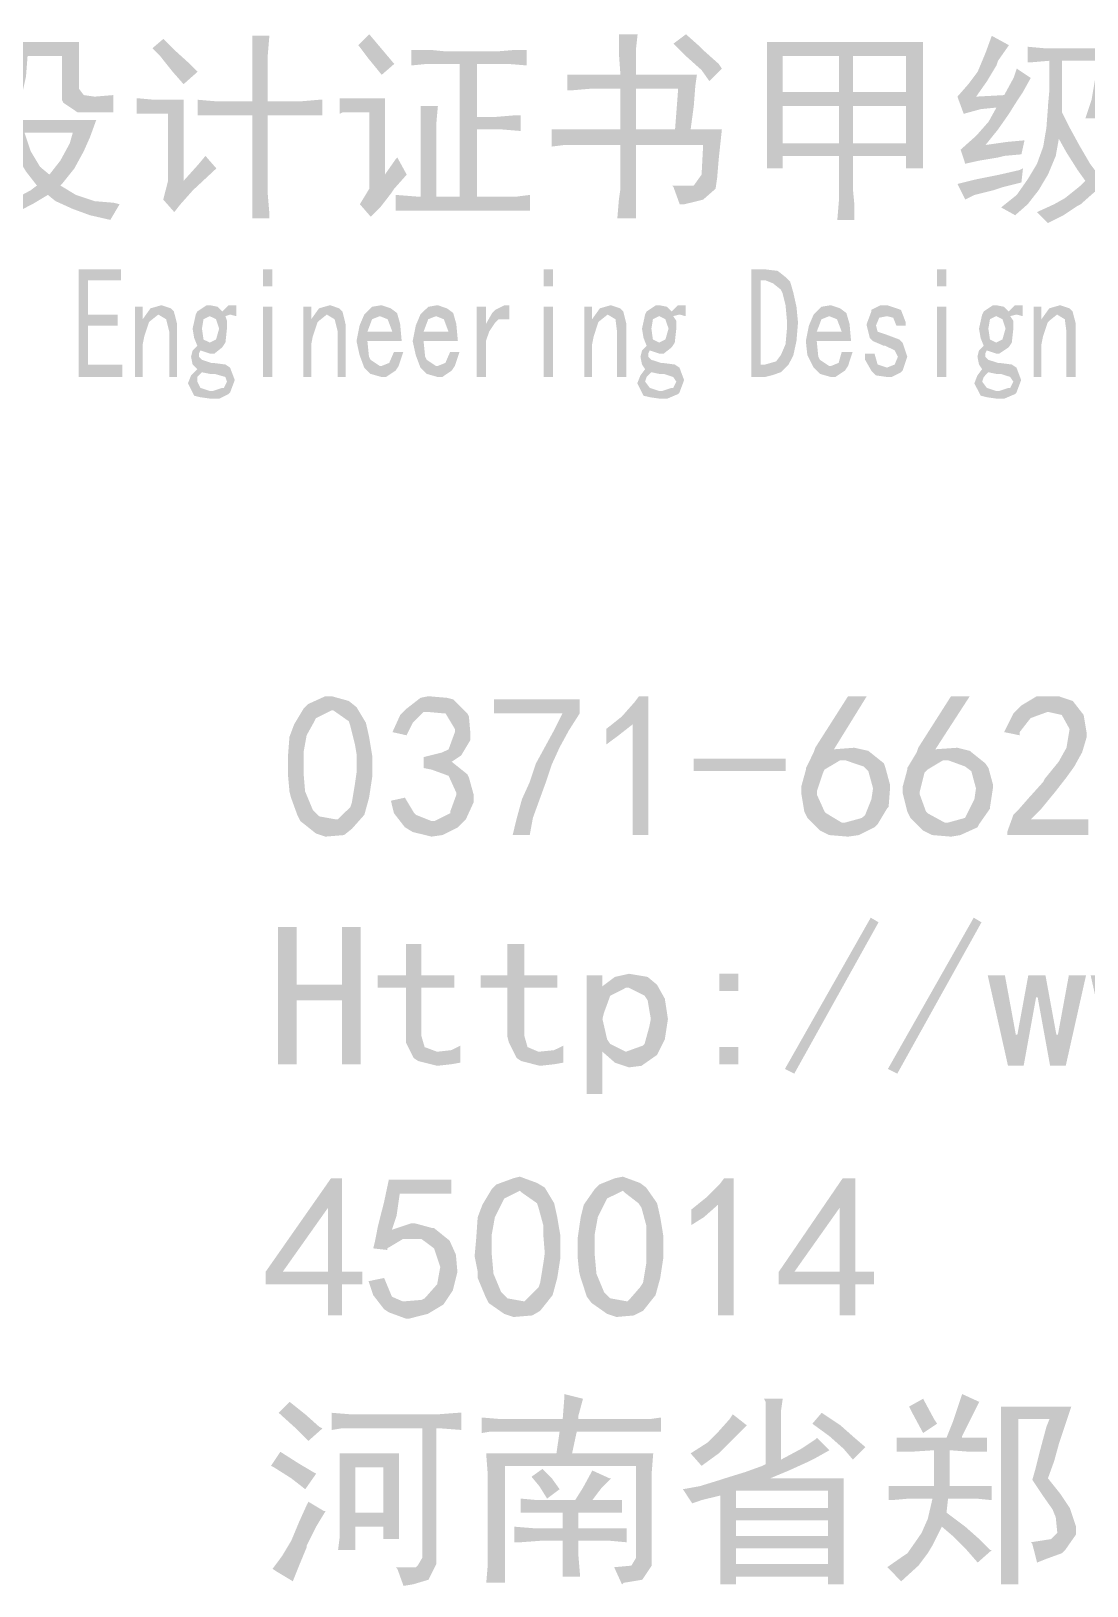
# Model space of a CAD drawing. Extents: x 290727 to 13733020, y 1731457 to 3643100.
# Drawn here: x 317375 to 318226, y 2195212 to 2196466 of the extents above; entities that cross this region are included whole.
import ezdxf
from ezdxf.enums import TextEntityAlignment as Align

# ---------------------------------------------------------------- set-up
doc = ezdxf.new("R2010")
doc.units = 0
doc.header["$LTSCALE"] = 10
doc.layers.get('0').update_dxf_attribs({"linetype": 'CONTINUOUS'})
doc.layers.add('-0 图签', color=7, linetype='CONTINUOUS')
doc.layers.add('-0 图签填写', color=4, linetype='CONTINUOUS')
doc.layers.get('0').off()
doc.styles.add('HNSJY', font='HNSJY-07', dxfattribs={"width": 0.8, "bigfont": 'HNSJY-HZ'})

# ---------------------------------------------------------------- blocks, each defined once
blk = doc.blocks.new('vhtemplate_标准图框_A2')
at = {"layer": '-0 图签'}
h = blk.add_hatch(color=256, dxfattribs=at)
h.paths.add_polyline_path([(529.707, 310.906), (530.612, 310.906), (530.612, 310.403), (529.707, 310.403)], flags=16)
h.paths.add_polyline_path([(529.556, 308.994), (529.48, 308.969), (529.48, 309.245), (529.782, 309.22), (530.034, 309.22), (530.034, 309.648), (529.832, 309.648), (529.53, 309.623), (529.405, 309.623), (529.405, 309.849), (530.965, 309.849), (530.965, 309.623), (530.663, 309.648), (530.285, 309.648), (530.285, 309.22), (530.713, 309.22), (530.889, 309.245), (530.889, 308.994), (530.285, 308.994), (530.285, 308.541), (530.587, 308.541), (530.889, 308.566), (531.09, 308.566), (531.09, 308.314), (530.789, 308.34), (529.732, 308.34), (529.405, 308.314), (529.228, 308.314), (529.228, 308.566), (529.53, 308.566), (529.732, 308.541), (530.034, 308.541), (530.034, 308.994)])
h.paths.add_polyline_path([(529.455, 310.931), (529.455, 311.133), (530.914, 311.133), (530.889, 310.806), (530.889, 310.302), (530.914, 310.177), (529.455, 310.177), (529.48, 310.478), (529.48, 310.629)])
h.paths.add_polyline_path([(532.147, 308.667), (532.223, 308.742), (532.449, 308.944), (532.323, 309.22), (532.273, 309.145), (532.047, 308.918), (532.047, 310.227), (531.342, 310.227), (531.342, 309.975), (531.468, 310), (531.795, 310), (531.795, 308.843), (531.694, 308.566), (531.896, 308.34), (531.946, 308.415)])
h.paths.add_polyline_path([(532.827, 310.327), (532.676, 310.101), (532.449, 309.9), (532.248, 310.051), (532.5, 310.277), (532.625, 310.529), (532.625, 310.554), (532.651, 310.881), (532.651, 311.108), (533.733, 311.108), (533.733, 310.353), (533.808, 310.252), (533.984, 310.227), (534.286, 310.252), (534.286, 309.975), (533.707, 309.975), (533.481, 310.126), (533.456, 310.177), (533.456, 310.881), (532.902, 310.881), (532.877, 310.554)])
h.paths.add_polyline_path([(535.771, 309.271), (535.645, 309.12), (535.418, 308.868), (535.418, 310.177), (534.94, 310.177), (534.664, 310.202), (534.664, 309.95), (535.167, 309.95), (535.167, 308.868), (535.091, 308.566), (535.268, 308.365), (535.368, 308.491), (535.569, 308.717), (535.947, 309.069)])
h.paths.add_polyline_path([(536.526, 308.264), (536.526, 309.925), (535.645, 309.925), (535.645, 310.177), (535.947, 310.151), (536.526, 310.151), (536.526, 311.208), (536.802, 311.208), (536.777, 310.906), (536.777, 310.151), (537.306, 310.151), (537.608, 310.177), (537.658, 310.177), (537.658, 309.925), (536.777, 309.925), (536.777, 308.642), (536.802, 308.34), (536.802, 308.264)])
h.paths.add_polyline_path([(529.354, 309.346), (529.228, 309.547), (529.077, 309.799), (528.901, 309.648), (529.002, 309.472), (529.153, 309.195)])
h.paths.add_polyline_path([(534.387, 308.491), (534.286, 308.516), (533.984, 308.541), (533.682, 308.642), (533.431, 308.793), (533.456, 308.818), (533.657, 309.069), (533.808, 309.346), (533.909, 309.573), (534.009, 309.849), (532.374, 309.849), (532.374, 309.648), (532.575, 309.648), (532.6, 309.598), (532.726, 309.271), (532.877, 309.019), (533.053, 308.793), (532.953, 308.717), (532.676, 308.566), (532.424, 308.465), (532.122, 308.39), (532.323, 308.214), (532.55, 308.289), (532.827, 308.415), (532.978, 308.491), (533.229, 308.642), (533.355, 308.541), (533.632, 308.415), (533.909, 308.314), (534.236, 308.239)])
h.paths.add_polyline_path([(533.431, 309.195), (533.254, 308.969), (533.104, 309.095), (532.953, 309.346), (532.852, 309.648), (533.632, 309.648), (533.582, 309.472)], flags=16)
h.paths.add_polyline_path([(528.474, 309.749), (528.323, 309.497), (528.222, 309.321), (528.021, 309.095), (528.222, 308.868), (528.323, 308.994), (528.624, 309.547), (528.624, 308.566), (528.599, 308.214), (528.876, 308.214), (528.851, 308.365), (528.851, 310.101), (529.228, 310.101), (529.228, 310.327), (528.851, 310.327), (528.851, 310.957), (529.077, 310.982), (529.254, 310.982), (529.228, 311.007), (529.077, 311.284), (528.926, 311.208), (528.599, 311.133), (528.398, 311.082), (528.096, 311.057), (528.197, 310.831), (528.323, 310.856), (528.624, 310.906), (528.624, 310.327), (528.121, 310.327), (528.121, 310.101), (528.599, 310.101), (528.574, 310.076)])
h.paths.add_polyline_path([(531.82, 310.78), (532.021, 310.529), (532.248, 310.705), (532.147, 310.806), (531.921, 311.057), (531.745, 311.233), (531.569, 311.057), (531.619, 311.007)])
h.paths.add_polyline_path([(535.242, 310.629), (535.418, 310.428), (535.645, 310.629), (535.519, 310.755), (535.268, 310.982), (535.091, 311.158), (534.915, 311.007), (535.041, 310.881)])
h.paths.add_polyline_path([(526.913, 310.959), (527.215, 310.984)])
h.paths.add_polyline_path([(526.913, 310.957), (525.58, 310.957), (525.278, 310.982), (525.001, 310.982), (525.001, 310.73), (526.083, 310.73), (526.083, 308.692), (525.026, 308.692), (524.724, 308.717), (524.724, 308.44), (524.9, 308.465), (527.442, 308.465), (527.744, 308.44), (527.744, 308.717), (527.542, 308.692), (526.36, 308.692), (526.36, 310.73), (527.467, 310.73), (527.467, 310.982), (527.215, 310.982)])
h = blk.add_hatch(color=256, dxfattribs=at)
h.paths.add_polyline_path([(538.816, 310.755), (538.413, 311.233), (538.237, 311.057), (538.388, 310.856), (538.614, 310.579)])
h.paths.add_polyline_path([(538.816, 308.742), (539.017, 308.969), (538.866, 309.245), (538.841, 309.22), (538.665, 308.969), (538.665, 310.202), (537.935, 310.202), (537.935, 309.95), (537.985, 309.975), (538.413, 309.975), (538.413, 308.742), (538.262, 308.491), (538.438, 308.289), (538.589, 308.44), (538.765, 308.667)])
h.paths.add_polyline_path([(540.149, 309.698), (540.552, 309.698), (540.854, 309.673), (540.854, 309.925), (540.753, 309.925), (540.451, 309.9), (540.149, 309.9), (540.149, 310.755), (540.652, 310.755), (540.954, 310.73), (540.954, 310.982), (540.778, 310.982), (540.476, 310.957), (539.646, 310.957), (539.394, 310.982), (539.092, 310.982), (539.092, 310.73), (539.344, 310.755), (539.872, 310.755), (539.872, 308.616), (539.495, 308.616), (539.495, 309.799), (539.52, 310.076), (539.243, 310.076), (539.243, 308.616), (539.168, 308.616), (538.841, 308.642), (538.841, 308.39), (541.005, 308.39), (541.005, 308.642), (540.803, 308.616), (540.149, 308.616)])
h = blk.add_hatch(color=256, dxfattribs=at)
h.paths.add_polyline_path([(543.395, 310.353), (542.716, 310.353), (542.716, 309.698), (543.345, 309.698)], flags=16)
h.paths.add_polyline_path([(542.464, 310.579), (541.609, 310.579), (541.609, 310.327), (541.659, 310.327), (541.961, 310.353), (542.464, 310.353), (542.464, 309.698), (541.357, 309.698), (541.357, 309.422), (541.558, 309.447), (542.464, 309.447), (542.464, 308.742), (542.439, 308.566), (542.414, 308.264), (542.716, 308.264), (542.716, 309.447), (543.798, 309.447), (543.773, 308.969), (543.647, 308.793), (543.295, 308.793), (543.32, 308.767), (543.42, 308.491), (543.496, 308.491), (543.798, 308.566), (543.999, 308.742), (544.024, 308.918), (544.049, 309.22), (544.1, 309.698), (543.596, 309.698), (543.647, 310.076), (543.672, 310.403), (543.697, 310.579), (542.716, 310.579), (542.716, 311.007), (542.741, 311.233), (542.439, 311.233), (542.439, 310.931)])
h.paths.add_polyline_path([(543.898, 310.478), (544.1, 310.68), (544.049, 310.755), (543.823, 310.957), (543.747, 311.032), (543.521, 311.233), (543.32, 311.082), (543.521, 310.881), (543.773, 310.655)], flags=17)
h = blk.add_hatch(color=256, dxfattribs=at)
h.paths.add_polyline_path([(546.213, 310.302), (547.069, 310.302), (547.069, 310.881), (546.213, 310.881)], flags=16)
h.paths.add_polyline_path([(546.213, 309.472), (547.069, 309.472), (547.069, 310.076), (546.213, 310.076)], flags=16)
h.paths.add_polyline_path([(545.987, 310.076), (545.081, 310.076), (545.081, 309.472), (545.987, 309.472)], flags=16)
h.paths.add_polyline_path([(545.987, 310.881), (545.081, 310.881), (545.081, 310.302), (545.987, 310.302)], flags=16)
h.paths.add_polyline_path([(544.829, 311.108), (544.829, 309.069), (545.081, 309.069), (545.081, 309.271), (545.987, 309.271), (545.987, 308.541), (545.962, 308.239), (546.239, 308.239), (546.239, 308.465), (546.213, 308.742), (546.213, 309.271), (547.069, 309.271), (547.069, 309.069), (547.346, 309.069), (547.346, 311.108)])
h = blk.add_hatch(color=256, dxfattribs=at)
h.paths.add_polyline_path([(548.956, 309.069), (548.906, 309.044), (548.579, 308.969), (548.201, 308.893), (547.899, 308.818), (548.025, 308.566), (548.176, 308.642), (548.478, 308.717), (548.629, 308.767), (548.931, 308.843)])
h.paths.add_polyline_path([(550.038, 309.145), (549.862, 309.447), (549.711, 309.724), (549.585, 309.975), (549.585, 310.806), (550.189, 310.806), (550.189, 310.78), (550.114, 310.478), (550.063, 310.177), (549.963, 309.875), (550.441, 309.875), (550.365, 309.598), (550.24, 309.296), (550.114, 309.044)], flags=16)
h.paths.add_polyline_path([(548.654, 310.252), (548.201, 310.227), (548.377, 310.478), (548.528, 310.73), (548.554, 310.806), (548.73, 311.057), (548.453, 311.208), (548.352, 310.931), (548.226, 310.629), (548.075, 310.428), (547.899, 310.227), (548, 309.95), (548.277, 310.026), (548.528, 310.051), (548.403, 309.824), (548.226, 309.623), (548.176, 309.573), (547.95, 309.371), (548.025, 309.145), (548.252, 309.195), (548.554, 309.245), (548.654, 309.271), (548.931, 309.296), (548.981, 309.522), (548.705, 309.497), (548.352, 309.447), (548.554, 309.698), (548.73, 309.95), (548.856, 310.151), (548.956, 310.302), (549.082, 310.529), (548.856, 310.68), (548.805, 310.529)])
h.paths.add_polyline_path([(549.359, 308.969), (549.485, 309.271), (549.535, 309.547), (549.661, 309.321), (549.837, 309.044), (549.963, 308.868), (549.887, 308.793), (549.636, 308.591), (549.459, 308.491), (549.183, 308.365), (549.359, 308.189), (549.61, 308.314), (549.837, 308.465), (549.887, 308.491), (550.114, 308.692), (550.24, 308.541), (550.491, 308.34), (550.743, 308.189), (550.919, 308.415), (550.818, 308.465), (550.567, 308.616), (550.516, 308.667), (550.265, 308.843), (550.567, 309.447), (550.567, 309.497), (550.642, 309.774), (550.718, 310.101), (550.265, 310.101), (550.34, 310.428), (550.416, 310.73), (550.491, 311.007), (549.308, 311.007), (549.032, 311.032), (549.032, 310.78), (549.082, 310.78), (549.384, 310.806), (549.384, 310.353), (549.359, 310.076), (549.359, 310.051), (549.334, 309.724), (549.283, 309.422), (549.183, 309.145), (549.032, 308.893), (548.856, 308.642), (548.604, 308.44), (548.83, 308.314), (549.032, 308.491), (549.208, 308.717)])
h = blk.add_hatch(color=256, dxfattribs=at)
h.paths.add_polyline_path([(539.616, 306.636), (539.49, 306.686), (539.364, 306.636), (539.289, 306.435), (539.691, 306.435)], flags=16)
h.paths.add_polyline_path([(538.71, 306.636), (538.584, 306.686), (538.458, 306.636), (538.383, 306.435), (538.785, 306.435)], flags=16)
h.paths.add_polyline_path([(533.878, 306.535), (534.356, 306.535), (534.356, 306.712), (533.878, 306.712), (533.878, 307.265), (534.407, 307.265), (534.407, 307.441), (533.727, 307.441), (533.727, 305.705), (534.432, 305.705), (534.432, 305.906), (533.878, 305.906)])
h.paths.add_polyline_path([(536.697, 306.837), (536.848, 306.837), (536.848, 305.705), (536.697, 305.705)])
h.paths.add_polyline_path([(536.697, 307.441), (536.848, 307.441), (536.848, 307.165), (536.697, 307.165)])
h.paths.add_polyline_path([(540.144, 306.837), (540.144, 305.705), (540.295, 305.705), (540.295, 306.284), (540.346, 306.435), (540.446, 306.586), (540.497, 306.636), (540.673, 306.636), (540.673, 306.863), (540.597, 306.863), (540.446, 306.787), (540.396, 306.737), (540.295, 306.561), (540.295, 306.837)])
h.paths.add_polyline_path([(541.226, 306.837), (541.377, 306.837), (541.377, 305.705), (541.226, 305.705)])
h.paths.add_polyline_path([(541.226, 307.441), (541.377, 307.441), (541.377, 307.165), (541.226, 307.165)])
h.paths.add_polyline_path([(535.942, 306.636), (535.992, 306.485), (535.942, 306.309), (535.841, 306.259), (535.74, 306.309), (535.715, 306.485), (535.74, 306.636), (535.841, 306.686)], flags=16)
h.paths.add_polyline_path([(543.189, 306.636), (543.24, 306.485), (543.189, 306.309), (543.089, 306.259), (542.988, 306.309), (542.963, 306.485), (542.988, 306.636), (543.089, 306.686)], flags=16)
h.paths.add_polyline_path([(534.86, 306.586), (534.885, 306.611), (535.011, 306.712), (535.137, 306.636), (535.187, 306.435), (535.187, 305.705), (535.313, 305.705), (535.313, 306.561), (535.262, 306.762), (535.212, 306.812), (535.061, 306.863), (534.885, 306.812), (534.759, 306.636), (534.759, 306.837), (534.633, 306.837), (534.633, 305.705), (534.759, 305.705), (534.759, 306.233), (534.784, 306.359)])
h.paths.add_polyline_path([(536.118, 305.63), (536.068, 305.529), (536.042, 305.529), (535.891, 305.479), (535.841, 305.479), (535.69, 305.529), (535.64, 305.63), (535.64, 305.705), (535.715, 305.781), (535.841, 305.755), (535.917, 305.755), (536.093, 305.705)], flags=16)
h.paths.add_polyline_path([(535.564, 306.133), (535.64, 306.208), (535.589, 306.334), (535.564, 306.485), (535.615, 306.712), (535.64, 306.762), (535.791, 306.863), (535.841, 306.863), (535.967, 306.837), (536.042, 306.762), (536.143, 306.863), (536.269, 306.863), (536.269, 306.686), (536.168, 306.712), (536.093, 306.686), (536.118, 306.611), (536.118, 306.485), (536.093, 306.259), (536.042, 306.183), (535.917, 306.083), (535.841, 306.083), (535.69, 306.133), (535.665, 306.083), (535.665, 306.032), (535.715, 305.982), (535.866, 305.932), (535.891, 305.932), (536.093, 305.906), (536.168, 305.856), (536.244, 305.655), (536.168, 305.453), (536.143, 305.428), (535.992, 305.353), (535.866, 305.353), (535.69, 305.378), (535.589, 305.403), (535.489, 305.604), (535.539, 305.73), (535.64, 305.831), (535.564, 305.906), (535.539, 306.032)])
h.paths.add_polyline_path([(537.578, 306.586), (537.603, 306.611), (537.728, 306.712), (537.854, 306.636), (537.905, 306.435), (537.905, 305.705), (538.03, 305.705), (538.03, 306.561), (537.98, 306.762), (537.93, 306.812), (537.779, 306.863), (537.603, 306.812), (537.477, 306.636), (537.477, 306.837), (537.351, 306.837), (537.351, 305.705), (537.477, 305.705), (537.477, 306.233), (537.502, 306.359)])
h.paths.add_polyline_path([(538.685, 305.705), (538.836, 305.806), (538.886, 305.881), (538.962, 306.108), (538.811, 306.108), (538.735, 305.932), (538.609, 305.881), (538.584, 305.881), (538.433, 305.982), (538.408, 306.032), (538.383, 306.284), (538.936, 306.284), (538.911, 306.561), (538.861, 306.737), (538.76, 306.812), (538.609, 306.863), (538.458, 306.837), (538.332, 306.712), (538.257, 306.535), (538.207, 306.284), (538.257, 306.057), (538.332, 305.856), (538.433, 305.755), (538.609, 305.705)])
h.paths.add_polyline_path([(539.591, 305.705), (539.742, 305.806), (539.792, 305.881), (539.868, 306.108), (539.717, 306.108), (539.641, 305.932), (539.515, 305.881), (539.49, 305.881), (539.339, 305.982), (539.314, 306.032), (539.289, 306.284), (539.842, 306.284), (539.817, 306.561), (539.767, 306.737), (539.666, 306.812), (539.515, 306.863), (539.364, 306.837), (539.238, 306.712), (539.163, 306.535), (539.113, 306.284), (539.163, 306.057), (539.238, 305.856), (539.339, 305.755), (539.515, 305.705)])
h.paths.add_polyline_path([(542.107, 306.586), (542.132, 306.611), (542.258, 306.712), (542.384, 306.636), (542.409, 306.435), (542.409, 305.705), (542.56, 305.705), (542.56, 306.561), (542.51, 306.762), (542.459, 306.812), (542.308, 306.863), (542.132, 306.812), (542.007, 306.636), (542.007, 306.837), (541.881, 306.837), (541.881, 305.705), (542.007, 305.705), (542.007, 306.233), (542.032, 306.359)])
h.paths.add_polyline_path([(542.862, 305.63), (542.887, 305.705), (542.963, 305.781), (543.089, 305.755), (543.164, 305.755), (543.315, 305.705), (543.365, 305.63), (543.315, 305.529), (543.29, 305.529), (543.139, 305.479), (543.089, 305.479), (542.938, 305.529)], flags=16)
h.paths.add_polyline_path([(542.837, 306.334), (542.812, 306.485), (542.862, 306.712), (542.887, 306.762), (543.038, 306.863), (543.089, 306.863), (543.214, 306.837), (543.29, 306.762), (543.391, 306.863), (543.516, 306.863), (543.516, 306.686), (543.416, 306.712), (543.315, 306.686), (543.365, 306.611), (543.365, 306.485), (543.34, 306.259), (543.29, 306.183), (543.164, 306.083), (543.089, 306.083), (542.938, 306.133), (542.912, 306.083), (542.912, 306.032), (542.963, 305.982), (543.114, 305.932), (543.139, 305.932), (543.34, 305.906), (543.416, 305.856), (543.491, 305.655), (543.416, 305.453), (543.391, 305.428), (543.214, 305.353), (543.114, 305.353), (542.938, 305.378), (542.837, 305.403), (542.736, 305.604), (542.787, 305.73), (542.862, 305.831), (542.812, 305.906), (542.787, 306.032), (542.812, 306.133), (542.887, 306.208)])
h = blk.add_hatch(color=256, dxfattribs=at)
h.paths.add_polyline_path([(545.957, 306.636), (545.832, 306.686), (545.706, 306.636), (545.63, 306.435), (546.033, 306.435)], flags=16)
h.paths.add_polyline_path([(545.328, 306.586), (545.303, 306.837), (545.253, 307.064), (545.202, 307.24), (545.127, 307.316), (545.001, 307.416), (544.8, 307.441), (544.573, 307.441), (544.573, 305.705), (544.8, 305.705), (544.9, 305.73), (545.051, 305.781), (545.177, 305.906), (545.253, 306.057), (545.303, 306.284)])
h.paths.add_polyline_path([(547.568, 306.837), (547.719, 306.837), (547.719, 305.705), (547.568, 305.705)])
h.paths.add_polyline_path([(547.568, 307.441), (547.719, 307.441), (547.719, 307.165), (547.568, 307.165)])
h.paths.add_polyline_path([(548.625, 306.636), (548.675, 306.485), (548.625, 306.309), (548.524, 306.259), (548.424, 306.309), (548.398, 306.485), (548.424, 306.636), (548.524, 306.686)], flags=16)
h.paths.add_polyline_path([(544.724, 307.265), (544.8, 307.265), (544.926, 307.215), (545.051, 307.114), (545.077, 307.064), (545.127, 306.863), (545.152, 306.586), (545.152, 306.51), (545.127, 306.233), (545.051, 306.057), (544.976, 305.957), (544.8, 305.906), (544.724, 305.906)], flags=16)
h.paths.add_polyline_path([(545.932, 305.705), (546.083, 305.806), (546.134, 305.881), (546.209, 306.108), (546.033, 306.108), (545.983, 305.932), (545.857, 305.881), (545.832, 305.881), (545.681, 305.982), (545.655, 306.032), (545.63, 306.284), (546.184, 306.284), (546.159, 306.561), (546.108, 306.737), (546.008, 306.812), (545.857, 306.863), (545.706, 306.837), (545.58, 306.712), (545.504, 306.535), (545.454, 306.284), (545.479, 306.057), (545.58, 305.856), (545.681, 305.755), (545.857, 305.705)])
h.paths.add_polyline_path([(546.41, 306.083), (546.561, 306.083), (546.612, 305.906), (546.763, 305.856), (546.888, 305.906), (546.939, 306.032), (546.888, 306.133), (546.737, 306.208), (546.712, 306.208), (546.536, 306.284), (546.486, 306.334), (546.436, 306.535), (546.436, 306.561), (546.511, 306.762), (546.511, 306.787), (546.662, 306.863), (546.763, 306.863), (546.989, 306.787), (547.065, 306.586), (547.065, 306.535), (546.914, 306.535), (546.863, 306.661), (546.763, 306.686), (546.637, 306.661), (546.586, 306.535), (546.612, 306.435), (546.763, 306.384), (546.964, 306.309), (547.014, 306.259), (547.09, 306.032), (547.014, 305.806), (546.989, 305.781), (546.838, 305.705), (546.763, 305.705), (546.586, 305.73), (546.511, 305.806), (546.41, 305.982)])
h.paths.add_polyline_path([(548.298, 305.63), (548.323, 305.705), (548.398, 305.781), (548.524, 305.755), (548.6, 305.755), (548.751, 305.705), (548.801, 305.63), (548.751, 305.529), (548.725, 305.529), (548.575, 305.479), (548.524, 305.479), (548.373, 305.529)], flags=16)
h.paths.add_polyline_path([(548.273, 306.334), (548.247, 306.485), (548.298, 306.712), (548.323, 306.762), (548.474, 306.863), (548.524, 306.863), (548.65, 306.837), (548.725, 306.762), (548.826, 306.863), (548.952, 306.863), (548.952, 306.686), (548.851, 306.712), (548.751, 306.686), (548.801, 306.611), (548.801, 306.485), (548.776, 306.259), (548.725, 306.183), (548.575, 306.083), (548.524, 306.083), (548.373, 306.133), (548.348, 306.083), (548.348, 306.032), (548.398, 305.982), (548.549, 305.932), (548.575, 305.932), (548.776, 305.906), (548.851, 305.856), (548.927, 305.655), (548.851, 305.453), (548.826, 305.428), (548.65, 305.353), (548.549, 305.353), (548.373, 305.378), (548.273, 305.403), (548.172, 305.604), (548.222, 305.73), (548.298, 305.831), (548.247, 305.906), (548.222, 306.032), (548.247, 306.133), (548.323, 306.208)])
h.paths.add_polyline_path([(549.355, 306.586), (549.38, 306.611), (549.506, 306.712), (549.631, 306.636), (549.657, 306.435), (549.657, 305.705), (549.808, 305.705), (549.808, 306.561), (549.757, 306.762), (549.707, 306.812), (549.556, 306.863), (549.38, 306.812), (549.254, 306.636), (549.254, 306.837), (549.128, 306.837), (549.128, 305.705), (549.254, 305.705), (549.254, 306.233), (549.279, 306.359)])
h = blk.add_hatch(color=256, dxfattribs=at)
h.paths.add_polyline_path([(552.325, 300.202), (552.602, 300.303), (552.904, 300.253), (553.03, 300.026), (552.929, 299.724), (552.904, 299.724), (552.627, 299.623), (552.602, 299.623), (552.351, 299.724), (552.25, 299.976)], flags=16)
h.paths.add_polyline_path([(537.353, 299.321), (537.353, 299.649), (537.403, 299.925), (537.529, 300.152), (537.554, 300.202), (537.806, 300.328), (537.831, 300.328), (538.082, 300.152), (538.108, 300.076), (538.183, 299.774), (538.208, 299.623), (538.208, 299.321), (538.183, 299.145), (538.133, 298.843), (538.108, 298.768), (537.906, 298.567), (537.881, 298.567), (537.604, 298.617), (537.504, 298.718), (537.378, 299.02)], flags=16)
h.paths.add_polyline_path([(537.126, 299.9), (537.202, 300.102), (537.353, 300.353), (537.428, 300.429), (537.705, 300.555), (537.806, 300.555), (538.082, 300.479), (538.208, 300.378), (538.359, 300.127), (538.41, 299.9), (538.46, 299.598), (538.46, 299.246), (538.41, 298.919), (538.334, 298.642), (538.133, 298.416), (538.007, 298.315), (537.705, 298.29), (537.554, 298.34), (537.302, 298.541), (537.252, 298.642), (537.151, 298.919), (537.126, 299.02), (537.101, 299.296), (537.101, 299.573)])
h.paths.add_polyline_path([(539.693, 299.271), (539.819, 298.994), (539.819, 298.969), (539.718, 298.692), (539.718, 298.667), (539.466, 298.541), (539.416, 298.541), (539.164, 298.642), (539.139, 298.667), (538.988, 298.919), (538.762, 298.869), (538.812, 298.667), (538.988, 298.441), (539.114, 298.365), (539.416, 298.29), (539.592, 298.315), (539.844, 298.441), (539.97, 298.567), (540.096, 298.843), (540.096, 298.969), (540.02, 299.246), (539.995, 299.296), (539.743, 299.498), (539.894, 299.598), (540.045, 299.85), (540.045, 299.951), (540.02, 300.227), (539.995, 300.278), (539.768, 300.504), (539.668, 300.529), (539.366, 300.555), (539.24, 300.529), (539.013, 300.353), (538.913, 300.253), (538.787, 299.976), (539.013, 299.925), (539.114, 300.127), (539.29, 300.303), (539.341, 300.303), (539.617, 300.278), (539.643, 300.278), (539.794, 300.026), (539.794, 299.976), (539.693, 299.699), (539.592, 299.649), (539.29, 299.573), (539.29, 299.397), (539.416, 299.372)])
h.paths.add_polyline_path([(540.725, 298.315), (541.001, 298.315), (541.052, 298.592), (541.253, 299.145), (541.354, 299.447), (541.48, 299.724), (541.631, 300.001), (541.807, 300.278), (541.807, 300.504), (540.423, 300.504), (540.423, 300.278), (541.53, 300.278), (541.404, 300.026), (541.102, 299.472), (541.001, 299.17), (540.876, 298.894), (540.8, 298.617)])
h.paths.add_polyline_path([(542.234, 299.774), (542.436, 299.925), (542.662, 300.102), (542.662, 298.315), (542.914, 298.315), (542.914, 300.555), (542.763, 300.555), (542.687, 300.454), (542.486, 300.227), (542.234, 300.026)])
h.paths.add_polyline_path([(543.644, 299.548), (545.128, 299.548), (545.128, 299.347), (543.644, 299.347)])
h.paths.add_polyline_path([(546.538, 299.07), (546.512, 298.894), (546.412, 298.642), (546.361, 298.592), (546.085, 298.516), (546.034, 298.516), (545.783, 298.667), (545.757, 298.692), (545.632, 298.969), (545.632, 299.02), (545.732, 299.321), (545.757, 299.372), (546.009, 299.523), (546.085, 299.523), (546.387, 299.422), (546.462, 299.347)], flags=16)
h.paths.add_polyline_path([(545.38, 299.095), (545.38, 298.994), (545.43, 298.692), (545.481, 298.592), (545.682, 298.39), (545.833, 298.315), (546.135, 298.29), (546.311, 298.315), (546.563, 298.441), (546.613, 298.491), (546.764, 298.743), (546.789, 298.768), (546.814, 299.095), (546.814, 299.12), (546.739, 299.397), (546.714, 299.472), (546.462, 299.674), (546.236, 299.724), (545.908, 299.699), (546.437, 300.555), (546.135, 300.555), (545.606, 299.724), (545.581, 299.649), (545.456, 299.397), (545.456, 299.372)])
h.paths.add_polyline_path([(548.198, 299.07), (548.173, 298.894), (548.022, 298.592), (547.745, 298.516), (547.695, 298.516), (547.418, 298.667), (547.393, 298.692), (547.292, 298.969), (547.292, 299.02), (547.368, 299.321), (547.418, 299.372), (547.67, 299.523), (547.745, 299.523), (548.022, 299.422), (548.123, 299.347)], flags=16)
h.paths.add_polyline_path([(547.091, 299.372), (547.016, 299.095), (547.016, 298.994), (547.091, 298.692), (547.142, 298.592), (547.343, 298.39), (547.494, 298.315), (547.796, 298.29), (547.947, 298.315), (548.224, 298.441), (548.249, 298.491), (548.425, 298.743), (548.425, 298.768), (548.475, 299.095), (548.475, 299.12), (548.4, 299.397), (548.349, 299.472), (548.098, 299.674), (547.896, 299.724), (547.544, 299.699), (548.098, 300.555), (547.796, 300.555), (547.267, 299.724), (547.242, 299.649), (547.091, 299.397)])
h.paths.add_polyline_path([(549.28, 299.17), (549.054, 298.919), (548.878, 298.718), (548.802, 298.642), (548.702, 298.365), (548.702, 298.315), (550.01, 298.315), (550.01, 298.567), (549.079, 298.567), (549.255, 298.743), (549.482, 299.02), (549.658, 299.246), (549.784, 299.422), (549.91, 299.649), (549.985, 299.9), (549.985, 299.951), (549.935, 300.253), (549.759, 300.479), (549.532, 300.555), (549.18, 300.555), (548.928, 300.404), (548.802, 300.278), (548.651, 299.976), (548.903, 299.925), (548.903, 299.976), (549.079, 300.202), (549.356, 300.303), (549.582, 300.253), (549.708, 300.026), (549.658, 299.724), (549.532, 299.498), (549.306, 299.221)])
h.paths.add_polyline_path([(551.193, 299.498), (550.966, 299.221), (550.941, 299.17), (550.715, 298.919), (550.539, 298.718), (550.463, 298.642), (550.363, 298.365), (550.363, 298.315), (551.671, 298.315), (551.671, 298.567), (550.74, 298.567), (550.891, 298.743), (551.117, 299.02), (551.294, 299.246), (551.419, 299.422), (551.545, 299.649), (551.646, 299.9), (551.646, 299.951), (551.596, 300.253), (551.394, 300.479), (551.193, 300.555), (550.841, 300.555), (550.589, 300.404), (550.438, 300.278), (550.312, 299.976), (550.539, 299.925), (550.564, 299.976), (550.74, 300.202), (550.992, 300.303), (551.243, 300.253), (551.369, 300.026), (551.294, 299.724)])
h.paths.add_polyline_path([(552.275, 298.692), (552.225, 298.969), (552.325, 299.221), (552.602, 299.347), (552.627, 299.347), (552.904, 299.271), (552.929, 299.271), (553.08, 299.02), (553.03, 298.743), (553.03, 298.718), (552.803, 298.567), (552.778, 298.541), (552.476, 298.567)], flags=16)
h.paths.add_polyline_path([(551.948, 298.944), (552.023, 299.246), (552.023, 299.271), (552.225, 299.472), (552.275, 299.498), (552.074, 299.699), (552.023, 299.951), (552.074, 300.202), (552.2, 300.378), (552.401, 300.529), (552.627, 300.555), (552.854, 300.529), (553.08, 300.404), (553.256, 300.177), (553.256, 299.8), (553.08, 299.573), (552.929, 299.498), (553.206, 299.347), (553.256, 299.296), (553.332, 298.994), (553.332, 298.944), (553.282, 298.642), (553.156, 298.441), (552.954, 298.34), (552.678, 298.29), (552.652, 298.29), (552.351, 298.34), (552.325, 298.34), (552.099, 298.466), (551.973, 298.692)])
h.paths.add_polyline_path([(554.263, 299.221), (554.238, 299.17), (554.037, 298.919), (553.76, 298.642), (553.659, 298.365), (553.659, 298.315), (554.968, 298.315), (554.968, 298.567), (554.037, 298.567), (554.213, 298.743), (554.439, 299.02), (554.615, 299.246), (554.741, 299.422), (554.867, 299.649), (554.942, 299.9), (554.942, 299.951), (554.892, 300.253), (554.716, 300.479), (554.489, 300.555), (554.162, 300.555), (553.886, 300.404), (553.76, 300.278), (553.609, 299.976), (553.86, 299.925), (553.86, 299.976), (554.062, 300.202), (554.313, 300.303), (554.54, 300.253), (554.666, 300.026), (554.615, 299.724), (554.489, 299.498)])
h.paths.add_polyline_path([(556.301, 298.818), (556.125, 298.592), (556.05, 298.567), (555.748, 298.541), (555.597, 298.642), (555.446, 298.919), (555.219, 298.869), (555.295, 298.642), (555.471, 298.416), (555.546, 298.365), (555.823, 298.29), (555.873, 298.29), (556.175, 298.34), (556.427, 298.491), (556.578, 298.743), (556.628, 299.02), (556.603, 299.296), (556.503, 299.548), (556.276, 299.724), (556.251, 299.749), (555.949, 299.8), (555.899, 299.8), (555.597, 299.724), (555.647, 299.925), (555.723, 300.278), (556.553, 300.278), (556.553, 300.504), (555.521, 300.504), (555.446, 300.152), (555.37, 299.774), (555.32, 299.498), (555.27, 299.397), (555.496, 299.372), (555.521, 299.397), (555.773, 299.548), (556.05, 299.548), (556.276, 299.397), (556.352, 299.12)])
h.paths.add_polyline_path([(557.107, 299.774), (557.308, 299.925), (557.534, 300.102), (557.534, 298.315), (557.786, 298.315), (557.786, 300.555), (557.635, 300.555), (557.559, 300.454), (557.358, 300.227), (557.107, 300.026)])
h = blk.add_hatch(color=256, dxfattribs=at)
h.paths.add_polyline_path([(546.778, 294.543), (546.929, 294.467), (548.287, 296.908), (548.162, 296.983)])
h.paths.add_polyline_path([(545.117, 294.543), (545.268, 294.467), (546.627, 296.908), (546.501, 296.983)])
h.paths.add_polyline_path([(544.061, 295.801), (544.061, 296.078), (544.363, 296.078), (544.363, 295.801)])
h.paths.add_polyline_path([(553.269, 296.052), (552.967, 294.593), (552.715, 294.593), (552.514, 295.7), (552.489, 295.7), (552.262, 294.593), (552.036, 294.593), (551.709, 296.052), (551.986, 296.052), (552.137, 295.096), (552.162, 295.096), (552.338, 296.052), (552.64, 296.052), (552.816, 295.096), (552.841, 295.096), (553.017, 296.052)])
h.paths.add_polyline_path([(551.633, 296.052), (551.306, 294.593), (551.055, 294.593), (550.854, 295.7), (550.828, 295.7), (550.627, 294.593), (550.376, 294.593), (550.048, 296.052), (550.325, 296.052), (550.476, 295.096), (550.526, 295.096), (550.703, 296.052), (550.979, 296.052), (551.155, 295.096), (551.181, 295.096), (551.357, 296.052)])
h.paths.add_polyline_path([(549.973, 296.052), (549.646, 294.593), (549.394, 294.593), (549.193, 295.7), (549.168, 295.7), (548.967, 294.593), (548.715, 294.593), (548.388, 296.052), (548.665, 296.052), (548.841, 295.096), (548.866, 295.096), (549.042, 296.052), (549.319, 296.052), (549.495, 295.096), (549.52, 295.096), (549.696, 296.052)])
h.paths.add_polyline_path([(543.054, 294.769), (542.803, 294.593), (542.602, 294.568), (542.375, 294.644), (542.174, 294.82), (542.174, 294.14), (541.922, 294.14), (541.922, 296.052), (542.174, 296.052), (542.174, 295.876), (542.375, 296.027), (542.602, 296.078), (542.903, 296.027), (543.054, 295.901), (543.18, 295.675), (543.23, 295.348), (543.18, 295.021)])
h.paths.add_polyline_path([(542.551, 294.82), (542.828, 294.92), (542.853, 294.945), (542.929, 295.222), (542.954, 295.348), (542.903, 295.65), (542.853, 295.725), (542.602, 295.851), (542.551, 295.851), (542.3, 295.725), (542.199, 295.449), (542.174, 295.348), (542.249, 295.021), (542.3, 294.945)], flags=16)
h.paths.add_polyline_path([(537.243, 296.832), (537.243, 295.901), (537.972, 295.901), (537.972, 296.832), (538.274, 296.832), (538.274, 294.618), (537.972, 294.618), (537.972, 295.65), (537.243, 295.65), (537.243, 294.618), (536.941, 294.618), (536.941, 296.832)])
h.paths.add_polyline_path([(544.363, 294.895), (544.363, 294.618), (544.061, 294.618), (544.061, 294.895)])
h.paths.add_polyline_path([(553.898, 294.895), (553.898, 294.618), (553.596, 294.618), (553.596, 294.895)])
h.paths.add_polyline_path([(539.255, 295.851), (539.784, 295.851), (539.784, 296.052), (539.255, 296.052), (539.255, 296.556), (539.004, 296.556), (539.004, 296.052), (538.551, 296.052), (538.551, 295.851), (539.004, 295.851), (539.004, 294.971), (539.13, 294.719), (539.205, 294.669), (539.507, 294.593), (539.733, 294.618), (539.884, 294.644), (539.884, 294.92), (539.733, 294.845), (539.507, 294.82), (539.306, 294.895), (539.255, 295.071)])
h.paths.add_polyline_path([(540.916, 295.851), (541.444, 295.851), (541.444, 296.052), (540.916, 296.052), (540.916, 296.556), (540.639, 296.556), (540.639, 296.052), (540.211, 296.052), (540.211, 295.851), (540.639, 295.851), (540.639, 295.071), (540.664, 294.971), (540.79, 294.719), (540.866, 294.669), (541.167, 294.593), (541.394, 294.618), (541.545, 294.644), (541.545, 294.92), (541.394, 294.845), (541.142, 294.82), (540.966, 294.895), (540.916, 295.071)])
h = blk.add_hatch(color=256, dxfattribs=at)
h.paths.add_polyline_path([(537.017, 291.27), (537.747, 291.27), (537.747, 292.302)], flags=16)
h.paths.add_polyline_path([(537.747, 290.566), (537.747, 291.069), (536.741, 291.069), (536.741, 291.27), (537.797, 292.78), (537.973, 292.78), (537.973, 291.27), (538.301, 291.27), (538.301, 291.069), (537.973, 291.069), (537.973, 290.566)])
h.paths.add_polyline_path([(538.653, 291.17), (538.401, 291.119), (538.477, 290.893), (538.653, 290.666), (538.728, 290.616), (539.005, 290.515), (539.055, 290.515), (539.357, 290.591), (539.609, 290.742), (539.76, 290.968), (539.835, 291.27), (539.81, 291.547), (539.709, 291.773), (539.458, 291.975), (539.433, 291.975), (539.156, 292.05), (539.08, 292.05), (538.779, 291.949), (538.854, 292.176), (538.904, 292.528), (539.735, 292.528), (539.735, 292.754), (538.728, 292.754), (538.653, 292.402), (538.552, 292), (538.502, 291.748), (538.477, 291.648), (538.703, 291.622), (538.703, 291.648), (538.955, 291.798), (539.257, 291.798), (539.458, 291.648), (539.558, 291.346), (539.508, 291.069), (539.307, 290.842), (539.257, 290.817), (538.955, 290.792), (538.779, 290.868)])
h.paths.add_polyline_path([(540.414, 291.245), (540.414, 291.27), (540.389, 291.547), (540.389, 291.874), (540.439, 292.151), (540.59, 292.453), (540.842, 292.578), (540.867, 292.553), (541.118, 292.377), (541.143, 292.302), (541.219, 292.025), (541.219, 291.874), (541.244, 291.572), (541.219, 291.396), (541.169, 291.094), (541.143, 291.019), (540.917, 290.792), (540.64, 290.842), (540.54, 290.943)], flags=16)
h.paths.add_polyline_path([(540.741, 292.78), (540.842, 292.805), (541.118, 292.704), (541.244, 292.629), (541.395, 292.377), (541.445, 292.151), (541.496, 291.849), (541.496, 291.497), (541.445, 291.17), (541.37, 290.893), (541.169, 290.641), (541.043, 290.566), (540.741, 290.541), (540.59, 290.591), (540.338, 290.767), (540.288, 290.868), (540.162, 291.17), (540.162, 291.27), (540.112, 291.522), (540.137, 291.798), (540.162, 292.151), (540.238, 292.352), (540.389, 292.604), (540.464, 292.679)])
h.paths.add_polyline_path([(542.301, 290.842), (542.577, 290.792), (542.603, 290.817), (542.779, 291.019), (542.829, 291.094), (542.879, 291.396), (542.879, 292.025), (542.804, 292.302), (542.754, 292.377), (542.527, 292.553), (542.502, 292.578), (542.25, 292.453), (542.099, 292.151), (542.049, 291.874), (542.049, 291.547), (542.074, 291.27), (542.074, 291.245), (542.2, 290.943)], flags=16)
h.paths.add_polyline_path([(542.879, 292.629), (543.055, 292.377), (543.106, 292.151), (543.156, 291.849), (543.156, 291.497), (543.106, 291.17), (543.03, 290.893), (542.829, 290.641), (542.678, 290.566), (542.401, 290.541), (542.25, 290.591), (541.999, 290.767), (541.923, 290.868), (541.823, 291.17), (541.798, 291.27), (541.772, 291.522), (541.772, 291.798), (541.823, 292.151), (541.873, 292.352), (542.049, 292.604), (542.125, 292.679), (542.376, 292.78), (542.502, 292.805), (542.779, 292.704)])
h.paths.add_polyline_path([(543.609, 292.025), (543.81, 292.151), (544.037, 292.352), (544.037, 290.566), (544.288, 290.566), (544.288, 292.78), (544.137, 292.78), (544.062, 292.679), (543.86, 292.478), (543.609, 292.276)])
h.paths.add_polyline_path([(545.269, 291.27), (545.999, 291.27), (545.999, 292.302)], flags=17)
h.paths.add_polyline_path([(545.999, 290.566), (545.999, 291.069), (545.018, 291.069), (545.018, 291.27), (546.049, 292.78), (546.251, 292.78), (546.251, 291.27), (546.552, 291.27), (546.552, 291.069), (546.251, 291.069), (546.251, 290.566)])
h = blk.add_hatch(color=256, dxfattribs=at)
h.paths.add_polyline_path([(541.483, 287.763), (541.357, 287.939), (541.206, 288.09), (541.03, 287.964), (541.156, 287.813), (541.281, 287.612)], flags=17)
h.paths.add_polyline_path([(541.055, 287.134), (541.533, 287.134), (541.533, 287.385), (540.854, 287.385), (540.854, 287.612), (541.13, 287.587), (541.734, 287.587), (541.86, 287.788), (542.011, 288.065), (542.288, 287.939), (542.313, 287.939), (542.162, 287.788), (542.011, 287.587), (542.489, 287.587), (542.489, 287.385), (541.785, 287.385), (541.785, 287.134), (542.565, 287.134), (542.565, 286.907), (542.288, 286.932), (541.785, 286.932), (541.785, 286.706), (541.81, 286.404), (541.81, 286.354), (541.533, 286.354), (541.533, 286.932), (541.181, 286.932), (540.854, 286.907), (540.753, 286.907), (540.753, 287.159)], flags=17)
h.paths.add_polyline_path([(540.325, 286.555), (540.325, 287.989), (540.3, 288.316), (540.3, 288.341), (541.432, 288.341), (541.483, 288.694), (540.376, 288.694), (540.225, 288.669), (540.225, 288.92), (540.527, 288.895), (541.533, 288.895), (541.558, 289.222), (541.558, 289.298), (541.86, 289.222), (541.785, 288.945), (541.785, 288.895), (542.942, 288.895), (543.118, 288.92), (543.118, 288.694), (541.76, 288.694), (541.684, 288.341), (542.993, 288.341), (542.967, 288.014), (542.967, 286.53), (542.816, 286.303), (542.514, 286.253), (542.489, 286.228), (542.363, 286.505), (542.64, 286.53), (542.716, 286.656), (542.716, 288.14), (540.602, 288.14), (540.602, 286.253), (540.3, 286.253)])
h = blk.add_hatch(color=256, dxfattribs=at)
h.paths.add_polyline_path([(544.024, 288.669), (544.226, 288.895), (544.276, 288.971), (544.502, 288.794), (544.049, 288.341), (543.773, 288.14), (543.596, 288.341), (543.873, 288.518)], flags=17)
h.paths.add_polyline_path([(546.062, 288.417), (546.213, 288.241), (546.415, 288.442), (546.239, 288.593), (546.012, 288.794), (545.71, 288.996), (545.559, 288.82), (545.836, 288.618)])
h.paths.add_polyline_path([(544.326, 287.461), (545.811, 287.461), (545.811, 287.738), (544.326, 287.738)], flags=16)
h.paths.add_polyline_path([(544.326, 287.008), (545.811, 287.008), (545.811, 287.259), (544.326, 287.259)], flags=16)
h.paths.add_polyline_path([(544.326, 286.555), (545.811, 286.555), (545.811, 286.807), (544.326, 286.807)], flags=16)
h.paths.add_polyline_path([(544.477, 288.04), (544.754, 288.14), (544.804, 288.165), (544.804, 289.172), (544.779, 289.222), (545.081, 289.222), (545.056, 289.046), (545.056, 288.241), (545.383, 288.417), (545.61, 288.568), (545.635, 288.593), (545.836, 288.392), (545.61, 288.266), (545.459, 288.191), (545.182, 288.065), (544.88, 287.939), (546.062, 287.939), (546.062, 286.228), (545.811, 286.228), (545.811, 286.354), (544.326, 286.354), (544.326, 286.228), (544.075, 286.228), (544.075, 287.662), (543.773, 287.587), (543.622, 287.536), (543.471, 287.763), (543.747, 287.813), (544.075, 287.914), (544.15, 287.939)])
h = blk.add_hatch(color=256, dxfattribs=at)
h.paths.add_polyline_path([(548.881, 288.895), (548.881, 286.228)], flags=17)
h.paths.add_polyline_path([(547.346, 289.222), (547.119, 289.096), (547.17, 288.996), (547.346, 288.669), (547.572, 288.82), (547.522, 288.895)], flags=17)
h.paths.add_polyline_path([(548.881, 288.895), (549.384, 288.895), (549.334, 288.769), (549.233, 288.392), (549.157, 288.09), (549.107, 287.914), (549.258, 287.687), (549.434, 287.436), (549.485, 287.31), (549.51, 287.058), (549.409, 286.958), (549.082, 286.907), (549.107, 286.882), (549.183, 286.58), (549.308, 286.63), (549.585, 286.731), (549.636, 286.781), (549.812, 287.033), (549.812, 287.159), (549.711, 287.461), (549.56, 287.687), (549.359, 287.939), (549.459, 288.216), (549.535, 288.492), (549.736, 289.096), (548.604, 289.096), (548.604, 286.228), (548.881, 286.228)])
h.paths.add_polyline_path([(547.27, 286.53), (547.421, 286.731), (547.497, 286.857), (547.648, 287.159), (547.824, 287.008), (548.05, 286.781), (548.226, 286.58), (548.453, 286.781), (548.428, 286.781), (548.252, 286.958), (548.025, 287.159), (547.723, 287.385), (547.748, 287.612), (548.201, 287.612), (548.453, 287.587), (548.453, 287.813), (547.774, 287.813), (547.774, 288.392), (548.101, 288.367), (548.377, 288.367), (548.377, 288.593), (547.975, 288.593), (547.975, 288.618), (548.252, 289.172), (547.975, 289.298), (547.824, 288.845), (547.723, 288.593), (546.918, 288.593), (546.918, 288.367), (547.144, 288.367), (547.522, 288.392), (547.522, 287.813), (546.792, 287.813), (546.792, 287.587), (546.842, 287.587), (547.119, 287.612), (547.497, 287.612), (547.421, 287.285), (547.321, 287.058), (547.27, 286.983), (547.094, 286.731), (547.019, 286.681), (546.767, 286.505), (546.993, 286.278)])
h = blk.add_hatch(color=256, dxfattribs=at)
h.paths.add_polyline_path([(537.381, 287.763), (537.557, 288.014), (537.507, 288.04), (537.255, 288.191), (536.979, 288.367), (536.828, 288.14), (536.878, 288.115), (537.155, 287.939)])
h.paths.add_polyline_path([(537.608, 288.769), (537.381, 288.971), (537.13, 289.172), (536.953, 288.996), (536.979, 288.971), (537.23, 288.744), (537.432, 288.543), (537.658, 288.744)])
h.paths.add_polyline_path([(537.155, 286.932), (537.004, 286.681), (536.853, 286.479), (536.928, 286.429), (537.18, 286.278), (537.281, 286.53), (537.406, 286.832), (537.406, 286.857), (537.557, 287.159), (537.708, 287.41), (537.683, 287.41), (537.432, 287.561), (537.406, 287.511), (537.281, 287.234)])
h.paths.add_polyline_path([(538.639, 288.115), (538.186, 288.115), (538.186, 287.385), (538.639, 287.385)], flags=16)
h.paths.add_polyline_path([(537.91, 286.781), (537.935, 286.983), (537.935, 288.341), (538.891, 288.341), (538.891, 286.958), (538.639, 286.958), (538.639, 287.159), (538.186, 287.159), (538.186, 286.781)], flags=17)
h.paths.add_polyline_path([(539.168, 286.505), (538.841, 286.505), (538.866, 286.479), (538.966, 286.203), (539.117, 286.228), (539.369, 286.303), (539.495, 286.555), (539.495, 288.744), (539.57, 288.744), (539.898, 288.719), (539.898, 288.996), (539.847, 288.996), (539.52, 288.971), (538.111, 288.971), (537.809, 288.996), (537.809, 288.719), (537.96, 288.744), (539.268, 288.744), (539.268, 286.656), (539.193, 286.53)])
at = {"layer": '-0 图签填写', "style": 'HNSJY', "width": 0.8}
for tag, height, p in [('审核', 3.5, (546.688, 172)), ('项目负责人', 3.5, (546.688, 164)), ('项目负责人2', 3.5, (546.688, 156)), ('专业负责人', 3.5, (546.688, 148)), ('专业负责人2', 3.5, (546.688, 140)), ('校对', 3.5, (546.688, 132)), ('设计', 3.5, (546.688, 124)), ('制图', 3.5, (546.688, 116)), ('建设单位', 3.5, (559, 107)), ('工程名称', 3.5, (559, 97)), ('项目名称', 3.5, (559, 87)), ('合同编号', 3.5, (559, 77)), ('项目编号', 3.5, (559, 67)), ('图名', 5, (548.663, 40.5)), ('图别', 3.5, (539.5, 22)), ('图号', 3.5, (573.5, 22)), ('版次', 3.5, (539.5, 14)), ('日期', 3.5, (573.5, 14))]:
    blk.add_attdef(tag, text='', height=height, dxfattribs=at).set_placement(p, align=Align.MIDDLE_CENTER)

msp = doc.modelspace()

# ---------------------------------------------------------------- block references
at = {"color": 3, "linetype": 'Continuous', "xscale": 50, "yscale": 50, "zscale": 50}
msp.add_blockref('vhtemplate_标准图框_A2', (290726.6, 2180901.8), dxfattribs=at)

doc.saveas('drawing.dxf')
